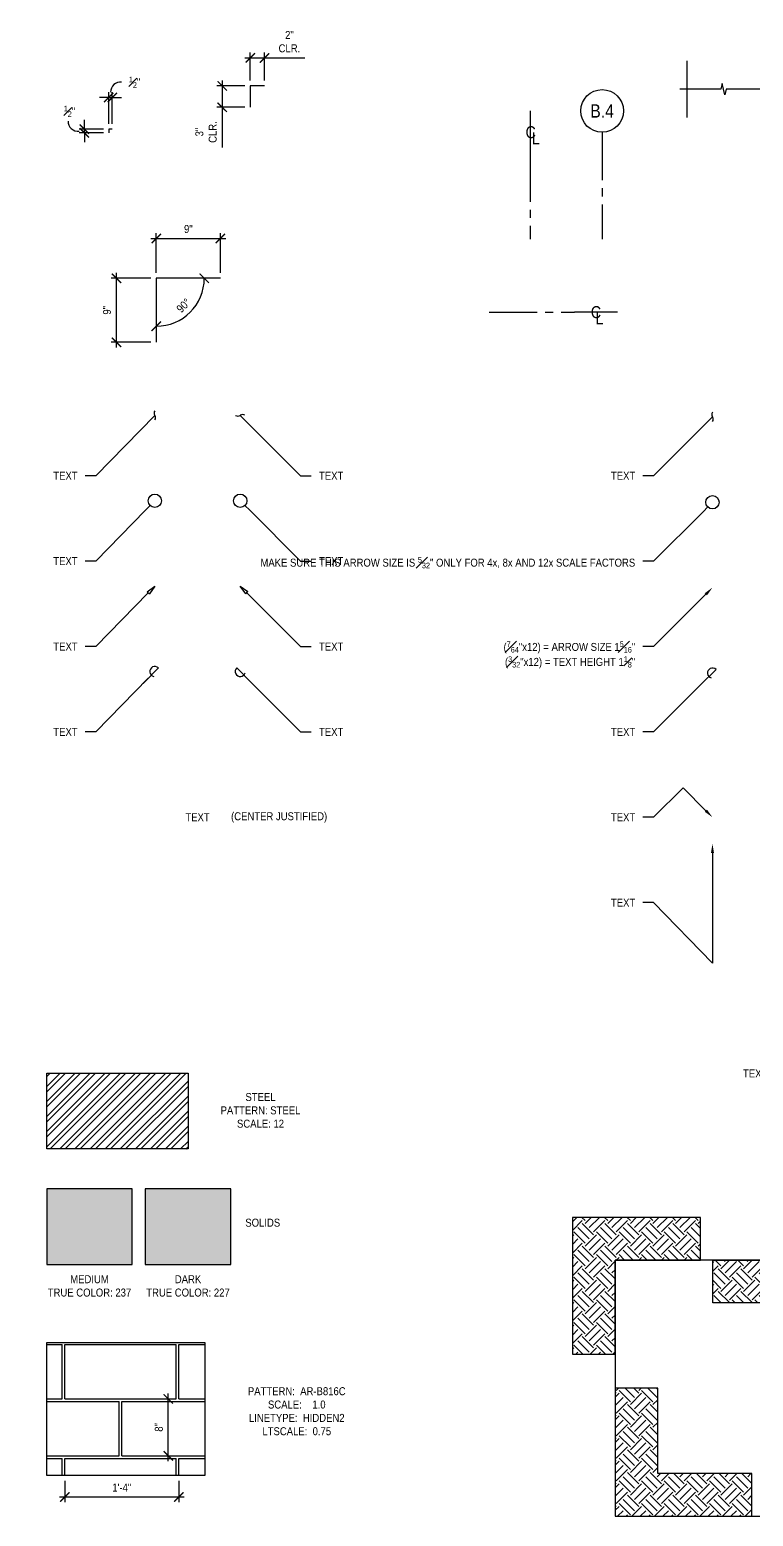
# Model space of a CAD drawing. Header units: inches. Extents: x -2661 to 42767, y -1222 to 9099.
# Drawn here: x 27567.7 to 27669.4, y 1471.1 to 1680.1 of the extents above; entities that cross this region are included whole.
import ezdxf
from ezdxf import colors
from ezdxf.entities.mleader import LeaderData, LeaderLine
from ezdxf.enums import TextEntityAlignment as Align
from ezdxf.math import Vec2, Vec3

# ---------------------------------------------------------------- set-up
doc = ezdxf.new("R2010")
doc.units = ezdxf.units.IN
doc.header["$LTSCALE"] = 12
doc.header["$MEASUREMENT"] = 0
doc.header["$PDMODE"] = 3
doc.linetypes.add('CENTER2', pattern=[1.125, 0.75, -0.125, 0.125, -0.125])
doc.linetypes.add('HIDDEN2', pattern=[0.1875, 0.125, -0.0625])
doc.layers.get('0').update_dxf_attribs({"linetype": 'CONTINUOUS'})
doc.layers.get('DefPoints').update_dxf_attribs({"color": 251, "linetype": 'CONTINUOUS'})
for name, color, linetype in [('S-ANNO-DIMS', 2, 'CONTINUOUS'), ('S-ANNO-NOTE', 4, 'CONTINUOUS'), ('S-ANNO-NOTE-EXIST', 251, 'CONTINUOUS'), ('S-BREAK', 2, 'CONTINUOUS'), ('S-FNDN-WALL', 4, 'CONTINUOUS'), ('S-GRID', 1, 'CENTER2')]:
    doc.layers.add(name, color=color, linetype=linetype)
doc.layers.add('S-ANNO-NONPLOT', color=253, linetype='CONTINUOUS', plot=False, transparency=0.5)
for name, color, linetype, true_color, transparency in [('S-HATCH-SOIL', 7, 'CONTINUOUS', 0x8f8f8f, 0.8), ('S-POCHE-227', 7, 'CONTINUOUS', 0xe3e3e3, 0.8), ('S-POCHE-237', 7, 'CONTINUOUS', 0xededed, 0.8)]:
    doc.layers.add(name, color=color, linetype=linetype, true_color=true_color, transparency=transparency)
doc.layers.add('S-HATCH1', color=1, linetype='CONTINUOUS', transparency=0.5)
doc.styles.add('Arial', font='arial.ttf', dxfattribs={"width": 0.85})
doc.dimstyles.new('DIM-12_Se', dxfattribs={"dimscale": 12, "dimtxt": 0.09375, "dimasz": 0.109375, "dimexe": 0.0625, "dimexo": 0.0625, "dimgap": 0.0625, "dimtad": 1, "dimdec": 4, "dimzin": 11, "dimdsep": 46, "dimlunit": 4, "dimtxsty": 'Arial', "dimblk": 'ARCHTICK', "dimcen": 0.125, "dimdle": 0.0625, "dimclrd": 256, "dimclre": 256, "dimclrt": 4, "dimadec": 0, "dimazin": 0, "dimtfac": 0.75, "dimtdec": 4, "dimtmove": 0, "dimatfit": 3, "dimfxl": 1, "dimfrac": 1, "dimtolj": 1, "dimtzin": 0, "dimarcsym": 0})
pattern_1 = [(45, (23803.0872, -22.6137), (2e-16, 3.1819805), [2.25, -2.25]), (45, (23802.4906, -22.017), (2e-16, 3.1819805), [2.25, -2.25]), (45, (23801.894, -21.4204), (2e-16, 3.1819805), [2.25, -2.25]), (135, (23801.894, -21.0227), (-3.1819805, 7e-16), [2.25, -2.25]), (135, (23802.4906, -20.426), (-3.1819805, 7e-16), [2.25, -2.25]), (135, (23803.0872, -19.8294), (-3.1819805, 7e-16), [2.25, -2.25])]

# ---------------------------------------------------------------- blocks, each defined once
blk = doc.blocks.new('_ARCHTICK')
at = {"color": 0, "linetype": 'ByBlock', "const_width": 0.15}
blk.add_lwpolyline([(-0.5, -0.5), (0.5, 0.5)], dxfattribs=at)
blk = doc.blocks.new('*D1625')
at = {"layer": 'DefPoints', "color": 0, "transparency": 16777216}
for p in [(27575.4, 1666.08), (27578.82, 1666.08), (27578.82, 1665.58)]:
    blk.add_point(p, dxfattribs=at)
at = {"layer": 'S-ANNO-DIMS', "lineweight": -2, "transparency": 16777216}
for p, q in [((27575.4, 1666.08), (27575.4, 1667.39)), ((27578.07, 1666.08), (27574.65, 1666.08)), ((27578.07, 1665.58), (27574.65, 1665.58)), ((27575.4, 1665.58), (27575.4, 1666.08)), ((27575.4, 1665.58), (27575.4, 1664.27))]:
    blk.add_line(p, q, dxfattribs=at)
at = {"layer": 'S-ANNO-DIMS', "lineweight": -2, "transparency": 16777216, "xscale": 1.3125, "yscale": 1.3125, "zscale": 1.3125}
for p, rotation in [((27575.4, 1666.08), 270), ((27575.4, 1665.58), 90)]:
    blk.add_blockref('_ARCHTICK', p, dxfattribs=dict(at, rotation=rotation))
blk = doc.blocks.new('*D1626')
at = {"layer": 'DefPoints', "color": 0, "transparency": 16777216}
for p in [(27579.32, 1670.54), (27578.82, 1666.08), (27579.32, 1666.08)]:
    blk.add_point(p, dxfattribs=at)
at = {"layer": 'S-ANNO-DIMS', "lineweight": -2, "transparency": 16777216}
for p, q in [((27578.82, 1670.54), (27577.51, 1670.54)), ((27578.82, 1666.83), (27578.82, 1671.29)), ((27578.82, 1670.54), (27579.32, 1670.54)), ((27579.32, 1666.83), (27579.32, 1671.29)), ((27579.32, 1670.54), (27580.63, 1670.54))]:
    blk.add_line(p, q, dxfattribs=at)
at = {"layer": 'S-ANNO-DIMS', "lineweight": -2, "transparency": 16777216, "xscale": 1.3125, "yscale": 1.3125, "zscale": 1.3125}
blk.add_blockref('_ARCHTICK', (27578.82, 1670.54), dxfattribs=at)
at = {"layer": 'S-ANNO-DIMS', "lineweight": -2, "transparency": 16777216, "xscale": 1.3125, "yscale": 1.3125, "zscale": 1.3125, "rotation": 180}
blk.add_blockref('_ARCHTICK', (27579.32, 1670.54), dxfattribs=at)
blk = doc.blocks.new('_Integral')
at = {"color": 0, "linetype": 'ByBlock', "lineweight": -2}
for centre, start, end in [((0.44, -0.09), 102, 168), ((-0.44, 0.09), 282, 348)]:
    blk.add_arc(centre, 0.454, start, end, dxfattribs=at)
blk = doc.blocks.new('_DotBlank')
at = {"color": 0, "lineweight": -2}
blk.add_line((-0.5, 0), (-1, 0), dxfattribs=at)
blk.add_circle((0, 0), 0.5, dxfattribs=at)
blk = doc.blocks.new('_ClosedBlank')
at = {"color": 0, "linetype": 'ByBlock', "lineweight": -2}
for p, q in [((-1, 0.17), (0, 0)), ((-1, 0.17), (-1, -0.17)), ((0, 0), (-1, -0.17))]:
    blk.add_line(p, q, dxfattribs=at)
blk = doc.blocks.new('ARROW-LOOP')
at = {"color": 0}
blk.add_lwpolyline([(-1.81, 0), (0.54, 0, 1.317177), (-0.46, -0.28)], format="xyb", dxfattribs=at)
blk = doc.blocks.new('REF GRID')
blk.add_circle((0, 0.25), 0.25)
at = {"style": 'Arial', "width": 0.85}
blk.add_attdef('#', text='', height=0.156, dxfattribs=at).set_placement((0, 0.25), align=Align.MIDDLE_CENTER)
blk = doc.blocks.new('*D1605')
at = {"layer": 'DefPoints', "color": 0, "transparency": 16777216}
for p in [(27572.65, 1476.85), (27588.65, 1476.85), (27588.65, 1473.85)]:
    blk.add_point(p, dxfattribs=at)
at = {"layer": 'S-ANNO-DIMS', "lineweight": -2, "transparency": 16777216}
for p, q in [((27572.65, 1476.1), (27572.65, 1473.1)), ((27588.65, 1476.1), (27588.65, 1473.1)), ((27571.9, 1473.85), (27589.4, 1473.85))]:
    blk.add_line(p, q, dxfattribs=at)
at = {"layer": 'S-ANNO-DIMS', "lineweight": -2, "transparency": 16777216, "xscale": 1.3125, "yscale": 1.3125, "zscale": 1.3125, "rotation": 180}
blk.add_blockref('_ARCHTICK', (27572.65, 1473.85), dxfattribs=at)
at = {"layer": 'S-ANNO-DIMS', "lineweight": -2, "transparency": 16777216, "xscale": 1.3125, "yscale": 1.3125, "zscale": 1.3125}
blk.add_blockref('_ARCHTICK', (27588.65, 1473.85), dxfattribs=at)
at = {"layer": 'S-ANNO-DIMS', "color": 4, "transparency": 16777216, "insert": (27580.65, 1475.17), "char_height": 1.125, "attachment_point": 5, "style": 'Arial'}
blk.add_mtext('\\A1;1\'-4"', dxfattribs=at)
blk = doc.blocks.new('*D1606')
at = {"layer": 'DefPoints', "color": 0, "transparency": 16777216}
for p in [(27587.18, 1487.63), (27587.18, 1487.63), (27587.18, 1479.63)]:
    blk.add_point(p, dxfattribs=at)
at = {"layer": 'S-ANNO-DIMS', "lineweight": -2, "transparency": 16777216}
blk.add_line((27587.18, 1478.88), (27587.18, 1488.38), dxfattribs=at)
at = {"layer": 'S-ANNO-DIMS', "lineweight": -2, "transparency": 16777216, "xscale": 1.3125, "yscale": 1.3125, "zscale": 1.3125}
for p, rotation in [((27587.18, 1487.63), 90), ((27587.18, 1479.63), 270)]:
    blk.add_blockref('_ARCHTICK', p, dxfattribs=dict(at, rotation=rotation))
at = {"layer": 'S-ANNO-DIMS', "color": 4, "transparency": 16777216, "insert": (27585.86, 1483.63), "char_height": 1.125, "attachment_point": 5, "rotation": 90, "style": 'Arial'}
blk.add_mtext('\\A1;8"', dxfattribs=at)
blk = doc.blocks.new('*D1607')
at = {"layer": 'DefPoints', "color": 0, "transparency": 16777216}
for p in [(27579.9, 1645.13), (27585.5, 1645.13), (27585.5, 1636.13)]:
    blk.add_point(p, dxfattribs=at)
at = {"layer": 'S-ANNO-DIMS', "lineweight": -2, "transparency": 16777216}
for p, q in [((27584.75, 1645.13), (27579.15, 1645.13)), ((27579.9, 1635.38), (27579.9, 1645.88)), ((27584.75, 1636.13), (27579.15, 1636.13))]:
    blk.add_line(p, q, dxfattribs=at)
at = {"layer": 'S-ANNO-DIMS', "lineweight": -2, "transparency": 16777216, "xscale": 1.3125, "yscale": 1.3125, "zscale": 1.3125}
for p, rotation in [((27579.9, 1645.13), 90), ((27579.9, 1636.13), 270)]:
    blk.add_blockref('_ARCHTICK', p, dxfattribs=dict(at, rotation=rotation))
at = {"layer": 'S-ANNO-DIMS', "color": 4, "transparency": 16777216, "insert": (27578.58, 1640.63), "char_height": 1.125, "attachment_point": 5, "rotation": 90, "style": 'Arial'}
blk.add_mtext('\\A1;9"', dxfattribs=at)
blk = doc.blocks.new('*D1608')
at = {"layer": 'DefPoints', "color": 0, "transparency": 16777216}
for p in [(27594.5, 1650.73), (27585.5, 1645.13), (27594.5, 1645.13)]:
    blk.add_point(p, dxfattribs=at)
at = {"layer": 'S-ANNO-DIMS', "lineweight": -2, "transparency": 16777216}
for p, q in [((27584.75, 1650.73), (27595.25, 1650.73)), ((27585.5, 1645.88), (27585.5, 1651.48)), ((27594.5, 1645.88), (27594.5, 1651.48))]:
    blk.add_line(p, q, dxfattribs=at)
at = {"layer": 'S-ANNO-DIMS', "lineweight": -2, "transparency": 16777216, "xscale": 1.3125, "yscale": 1.3125, "zscale": 1.3125, "rotation": 180}
blk.add_blockref('_ARCHTICK', (27585.5, 1650.73), dxfattribs=at)
at = {"layer": 'S-ANNO-DIMS', "lineweight": -2, "transparency": 16777216, "xscale": 1.3125, "yscale": 1.3125, "zscale": 1.3125}
blk.add_blockref('_ARCHTICK', (27594.5, 1650.73), dxfattribs=at)
at = {"layer": 'S-ANNO-DIMS', "color": 4, "transparency": 16777216, "insert": (27590, 1652.05), "char_height": 1.125, "attachment_point": 5, "style": 'Arial'}
blk.add_mtext('\\A1;9"', dxfattribs=at)
blk = doc.blocks.new('*D1642')
at = {"layer": 'DefPoints', "color": 0, "transparency": 16777216}
for p in [(27585.5, 1645.13), (27585.5, 1645.13), (27594.5, 1645.13), (27588.87, 1639.29), (27585.5, 1636.13)]:
    blk.add_point(p, dxfattribs=at)
at = {"layer": 'S-ANNO-DIMS', "lineweight": -2, "transparency": 16777216}
blk.add_arc((27585.5, 1645.13), 6.74, 270, 0, dxfattribs=at)
at = {"layer": 'S-ANNO-DIMS', "lineweight": -2, "transparency": 16777216, "xscale": 1.3125, "yscale": 1.3125, "zscale": 1.3125}
for p, rotation in [((27592.24, 1645.13), 90), ((27585.5, 1638.38), 180)]:
    blk.add_blockref('_ARCHTICK', p, dxfattribs=dict(at, rotation=rotation))
at = {"layer": 'S-ANNO-DIMS', "color": 4, "transparency": 16777216, "insert": (27589.33, 1641.3), "char_height": 1.125, "attachment_point": 5, "rotation": 45, "style": 'Arial'}
blk.add_mtext('\\A1;90°', dxfattribs=at)
blk = doc.blocks.new('*D1609')
at = {"layer": 'DefPoints', "color": 0, "transparency": 16777216}
for p in [(27598.7, 1672.17), (27594.76, 1669.17), (27598.7, 1669.17)]:
    blk.add_point(p, dxfattribs=at)
at = {"layer": 'S-ANNO-DIMS', "lineweight": -2, "transparency": 16777216}
for p, q in [((27597.95, 1672.17), (27594.01, 1672.17)), ((27594.76, 1672.92), (27594.76, 1669.17)), ((27597.95, 1669.17), (27594.01, 1669.17)), ((27594.76, 1669.17), (27594.76, 1663.5))]:
    blk.add_line(p, q, dxfattribs=at)
at = {"layer": 'S-ANNO-DIMS', "lineweight": -2, "transparency": 16777216, "xscale": 1.3125, "yscale": 1.3125, "zscale": 1.3125}
for p, rotation in [((27594.76, 1672.17), 90), ((27594.76, 1669.17), 270)]:
    blk.add_blockref('_ARCHTICK', p, dxfattribs=dict(at, rotation=rotation))
at = {"layer": 'S-ANNO-DIMS', "color": 4, "transparency": 16777216, "insert": (27592.49, 1665.68), "char_height": 1.125, "attachment_point": 5, "rotation": 90, "style": 'Arial'}
blk.add_mtext('\\A1;3"\\PCLR.', dxfattribs=at)
blk = doc.blocks.new('*D1610')
at = {"layer": 'DefPoints', "color": 0, "transparency": 16777216}
for p in [(27600.7, 1676.11), (27598.7, 1672.17), (27600.7, 1672.17)]:
    blk.add_point(p, dxfattribs=at)
at = {"layer": 'S-ANNO-DIMS', "lineweight": -2, "transparency": 16777216}
for p, q in [((27597.95, 1676.11), (27600.7, 1676.11)), ((27598.7, 1672.92), (27598.7, 1676.86)), ((27600.7, 1672.92), (27600.7, 1676.86)), ((27600.7, 1676.11), (27606.38, 1676.11))]:
    blk.add_line(p, q, dxfattribs=at)
at = {"layer": 'S-ANNO-DIMS', "lineweight": -2, "transparency": 16777216, "xscale": 1.3125, "yscale": 1.3125, "zscale": 1.3125, "rotation": 180}
blk.add_blockref('_ARCHTICK', (27598.7, 1676.11), dxfattribs=at)
at = {"layer": 'S-ANNO-DIMS', "lineweight": -2, "transparency": 16777216, "xscale": 1.3125, "yscale": 1.3125, "zscale": 1.3125}
blk.add_blockref('_ARCHTICK', (27600.7, 1676.11), dxfattribs=at)
at = {"layer": 'S-ANNO-DIMS', "color": 4, "transparency": 16777216, "insert": (27604.2, 1678.38), "char_height": 1.125, "attachment_point": 5, "style": 'Arial'}
blk.add_mtext('\\A1;2"\\PCLR.', dxfattribs=at)
blk = doc.blocks.new('CL-V12')
at = {"layer": 'DefPoints'}
blk.add_line((0, 3), (0, -3), dxfattribs=at)
at = {"layer": 'S-ANNO-NOTE', "color": 4, "char_height": 1.69, "attachment_point": 5, "style": 'Arial'}
for s, insert, width in [('C', (0.09, 0), 1.3847), ('L', (0.79, -0.84), 1.0599)]:
    blk.add_mtext(s, dxfattribs=dict(at, insert=insert, width=width))
blk = doc.blocks.new('CL-H12')
at = {"layer": 'DefPoints'}
blk.add_line((3, 0), (-3, 0), dxfattribs=at)
at = {"layer": 'S-ANNO-NOTE', "color": 4, "char_height": 1.69, "attachment_point": 5, "style": 'Arial'}
for s, insert, width in [('C', (0, 0), 1.2463), ('L', (0.48, -0.84), 1.1097)]:
    blk.add_mtext(s, dxfattribs=dict(at, insert=insert, width=width))

msp = doc.modelspace()

# ---------------------------------------------------------------- hatches: boundary and pattern name
at = {"layer": 'S-HATCH-SOIL'}
h = msp.add_hatch(dxfattribs=at)
h.set_pattern_fill('EARTH', color=256, scale=9, angle=45, style=0)
h.set_pattern_definition(pattern_1)
h.paths.add_polyline_path([(27649.95341, 1507.13807), (27661.95341, 1507.13807), (27661.95341, 1513.13807), (27643.95341, 1513.13807), (27643.95341, 1493.92274), (27649.95341, 1493.92274)])
h = msp.add_hatch(dxfattribs=at)
h.set_pattern_fill('EARTH', color=256, scale=9, angle=45, style=0)
h.set_pattern_definition(pattern_1)
edge = h.paths.add_edge_path()
edge.add_line((27685.95341, 1484.67275), (27679.95341, 1484.67275))
edge.add_line((27679.95341, 1484.67275), (27679.95341, 1492.13807))
edge.add_arc((27670.95341, 1492.13807), 9, 360, 450)
edge.add_line((27670.95341, 1501.13807), (27663.67017, 1501.13807))
edge.add_line((27663.67017, 1501.13807), (27663.67017, 1507.13807))
edge.add_line((27663.67017, 1507.13807), (27685.95341, 1507.13807))
edge.add_line((27685.95341, 1507.13807), (27685.95341, 1484.67275))
h = msp.add_hatch(dxfattribs=at)
h.set_pattern_fill('EARTH', color=256, scale=9, angle=45, style=0)
h.set_pattern_definition(pattern_1)
h.paths.add_polyline_path([(27655.95341, 1477.13807), (27655.95341, 1489.13807), (27649.95341, 1489.13807), (27649.95341, 1471.13807), (27669.16874, 1471.13807), (27669.16874, 1477.13807)])
at = {"layer": 'S-HATCH1'}
h = msp.add_hatch(dxfattribs=at)
h.set_pattern_fill('STEEL', color=256, scale=12, style=0)
h.set_pattern_definition([(45, (23999.6173, -15.9461), (-1.0606602, 1.0606602), []), (45, (23999.6173, -15.1961), (-1.0606602, 1.0606602), [])])
h.paths.add_polyline_path([(27570.1145, 1533.42175), (27589.95341, 1533.42175), (27589.95341, 1522.79012), (27570.1145, 1522.79012)])
at = {"layer": 'S-HATCH1', "linetype": 'HIDDEN2', "ltscale": 0.75}
h = msp.add_hatch(dxfattribs=at)
h.set_pattern_fill('AR-B816C', color=256, style=0)
h.set_pattern_definition([(0, (27572.655, 1479.2545), (8, 8), [15.625, -0.375]), (0, (27564.655, 1479.6295), (8, 8), [15.625, -0.375]), (90, (27572.655, 1479.2545), (-8, 8), [-8.375, 7.625]), (90, (27572.28, 1479.2545), (-8, 8), [-8.375, 7.625])])
h.paths.add_polyline_path([(27570.1145, 1495.57174), (27592.30753, 1495.57174), (27592.30753, 1476.85188), (27570.1145, 1476.85188)])
at = {"layer": 'S-POCHE-227'}
h = msp.add_hatch(color=256, dxfattribs=at)
h.dxf.hatch_style = 1
h.paths.add_polyline_path([(27583.95341, 1506.51113), (27595.95341, 1506.51113), (27595.95341, 1517.14277), (27583.95341, 1517.14277)])
at = {"layer": 'S-POCHE-237'}
h = msp.add_hatch(color=256, dxfattribs=at)
h.dxf.hatch_style = 1
h.paths.add_polyline_path([(27570.1145, 1517.14277), (27570.1145, 1506.51113), (27582.1145, 1506.51113), (27582.1145, 1517.14277)])

# ---------------------------------------------------------------- linework, layer by layer
at = {"layer": 'S-ANNO-DIMS'}
for centre, start, end in [((27580.4764, 1671.29817), 83.5851216, 180.5344352), ((27574.50372, 1667.20888), 179.4655648, 276.4148784)]:
    msp.add_arc(centre, 1.40586, start, end, dxfattribs=at)
at = {"layer": 'S-ANNO-NONPLOT'}
msp.add_line((27660.04843, 1675.70574), (27660.04843, 1667.70574), dxfattribs=at)
at = {"layer": 'S-ANNO-NONPLOT', "linetype": 'ByBlock'}
msp.add_line((27663.67017, 1507.13807), (27685.95341, 1507.13807), dxfattribs=at)
at = {"layer": 'S-ANNO-NONPLOT'}
for points in [[(27600.70294, 1672.16923), (27598.70294, 1672.16923), (27598.70294, 1669.16923)], [(27579.32133, 1666.08019), (27578.82133, 1666.08019), (27578.82133, 1665.58019)], [(27594.49843, 1645.12794), (27585.49843, 1645.12794), (27585.49843, 1636.12794)]]:
    msp.add_lwpolyline(points, dxfattribs=at)
at = {"layer": 'S-ANNO-NONPLOT', "linetype": 'ByBlock'}
for points in [[(27570.1145, 1533.42175), (27589.95341, 1533.42175), (27589.95341, 1522.79012), (27570.1145, 1522.79012)], [(27570.1145, 1517.14277), (27570.1145, 1506.51113), (27582.1145, 1506.51113), (27582.1145, 1517.14277), (27570.1145, 1517.14277)], [(27583.95341, 1506.51113), (27595.95341, 1506.51113), (27595.95341, 1517.14277), (27583.95341, 1517.14277), (27583.95341, 1506.51113)], [(27570.1145, 1495.57174), (27592.30753, 1495.57174), (27592.30753, 1476.85188), (27570.1145, 1476.85188)]]:
    msp.add_lwpolyline(points, close=True, dxfattribs=at)
for points in [[(27649.95341, 1507.13807), (27661.95341, 1507.13807), (27661.95341, 1513.13807), (27643.95341, 1513.13807), (27643.95341, 1493.92274), (27649.95341, 1493.92274), (27649.95341, 1507.13807)], [(27655.95341, 1477.13807), (27655.95341, 1489.13807), (27649.95341, 1489.13807), (27649.95341, 1471.13807), (27669.16874, 1471.13807), (27669.16874, 1477.13807), (27655.95341, 1477.13807)]]:
    msp.add_lwpolyline(points, dxfattribs=at)
msp.add_lwpolyline([(27685.95341, 1484.67275), (27679.95341, 1484.67275), (27679.95341, 1492.13807, 0.414213562), (27670.95341, 1501.13807), (27663.67017, 1501.13807), (27663.67017, 1507.13807), (27685.95341, 1507.13807), (27685.95341, 1484.67275)], format="xyb", dxfattribs=at)
at = {"layer": 'S-BREAK'}
msp.add_lwpolyline([(27683.14358, 1671.70574), (27677.31074, 1671.70574), (27677.12146, 1670.92739), (27676.74288, 1672.48409), (27676.5536, 1671.70574), (27665.55491, 1671.70574), (27665.36563, 1670.92739), (27664.98705, 1672.48409), (27664.79777, 1671.70574), (27659.04843, 1671.70574)], dxfattribs=at)
at = {"layer": 'S-FNDN-WALL', "linetype": 'Continuous'}
msp.add_lwpolyline([(27649.95341, 1507.13807), (27649.95341, 1471.13807), (27685.95341, 1471.13807), (27685.95341, 1507.13807)], close=True, dxfattribs=at)
at = {"layer": 'S-GRID', "color": 1, "linetype": 'CENTER2', "ltscale": 0.75}
for p, q in [((27648.12352, 1665.64707), (27648.12352, 1650.64707)), ((27638.00493, 1662.64707), (27638.00493, 1650.64707)), ((27632.26672, 1640.35965), (27644.26672, 1640.35965))]:
    msp.add_line(p, q, dxfattribs=at)

# ---------------------------------------------------------------- block references
at = {"layer": 'S-ANNO-NOTE', "xscale": 12, "yscale": 12, "zscale": 12}
msp.add_blockref('REF GRID', (27648.12352, 1665.64707), dxfattribs=at).add_auto_attribs({'#': 'B.4'})
at = {"layer": 'S-ANNO-NOTE'}
for name, p in [('CL-V12', (27638.00493, 1665.64767)), ('CL-H12', (27647.26672, 1640.35965))]:
    msp.add_blockref(name, p, dxfattribs=at)

# ---------------------------------------------------------------- texts
at = {"layer": 'S-ANNO-DIMS', "color": 4, "char_height": 1.125, "style": 'Arial'}
for insert, width, attachment_point in [((27581.63968, 1673.45888), 22.5039397, 1), ((27574.10377, 1669.37154), 22.5302798, 3)]:
    msp.add_mtext('\\A1;{\\H0.7x;\\S1#2;}"', dxfattribs=dict(at, insert=insert, width=width, attachment_point=attachment_point))
at = {"layer": 'S-ANNO-NOTE', "color": 191, "insert": (27596.00083, 1569.35083), "char_height": 1.125, "width": 15.7211457, "attachment_point": 4, "style": 'Arial'}
msp.add_mtext('(CENTER JUSTIFIED)', dxfattribs=at)
at = {"layer": 'S-ANNO-NOTE', "char_height": 1.125, "attachment_point": 5, "style": 'Arial'}
for s, insert, width in [('TEXT', (27669.62885, 1533.37763), 8.9172865), ('STEEL\\PPATTERN:^ISTEEL \\PSCALE:^I12', (27600.13758, 1528.18353), 29.4226747), ('SOLIDS', (27600.45341, 1512.39386), 29.4226747), ('MEDIUM \\PTRUE COLOR: 237', (27576.1145, 1503.51113), 29.4226747), ('DARK\\PTRUE COLOR: 227', (27589.95341, 1503.51113), 29.4226747), ('PATTERN:  AR-B816C\\PSCALE:    1.0\\PLINETYPE:  HIDDEN2\\PLTSCALE:  0.75', (27605.23291, 1485.89557), 29.4226747)]:
    msp.add_mtext(s, dxfattribs=dict(at, insert=insert, width=width))
at = {"layer": 'S-ANNO-NOTE-EXIST', "insert": (27591.29311, 1569.37763), "char_height": 1.125, "width": 8.9172865, "attachment_point": 5, "style": 'Arial'}
msp.add_mtext('TEXT', dxfattribs=at)

# ---------------------------------------------------------------- dimensions: what is measured, and where the dimension line sits
at = {"layer": 'S-ANNO-DIMS'}
for base, p2, angle, picture, middle in [((27600.70294, 1676.113), (27600.70294, 1672.16923), 180, '*D1610', (27604.1959, 1678.38449)), ((27594.75917, 1669.16923), (27598.70294, 1669.16923), 90, '*D1609', (27592.48768, 1665.67627))]:
    dim = msp.add_linear_dim(base=base, p1=(27598.70294, 1672.16923), p2=p2, angle=angle, text='<>\\PCLR.', dimstyle='DIM-12_Se', dxfattribs=at)
    dim.commit()
    dim.dimension.update_dxf_attribs({"geometry": picture, "text_midpoint": middle})
dim = msp.add_linear_dim(base=(27579.32133, 1670.53674), p1=(27578.82133, 1666.08019), p2=(27579.32133, 1666.08019), text=' ', dimstyle='DIM-12_Se', dxfattribs=at)
dim.commit()
dim.dimension.update_dxf_attribs({"geometry": '*D1626', "text_midpoint": (27579.07133, 1670.53674), "dimtype": 160})
dim = msp.add_linear_dim(base=(27575.40449, 1666.08019), p1=(27578.82133, 1665.58019), p2=(27578.82133, 1666.08019), angle=90, text=' ', dimstyle='DIM-12_Se', dxfattribs=at)
dim.commit()
dim.dimension.update_dxf_attribs({"geometry": '*D1625', "text_midpoint": (27575.40449, 1665.83019), "dimtype": 160})
for base, p1, p2, angle, picture, middle in [((27594.49843, 1650.72657), (27585.49843, 1645.12794), (27594.49843, 1645.12794), 180, '*D1608', (27589.99843, 1652.05097)), ((27579.8998, 1645.12794), (27585.49843, 1636.12794), (27585.49843, 1645.12794), 270, '*D1607', (27578.57541, 1640.62794)), ((27587.18378, 1487.62952), (27587.18378, 1479.62952), (27587.18378, 1487.62952), 270, '*D1606', (27585.85938, 1483.62952)), ((27588.65489, 1473.85188), (27572.65489, 1476.85188), (27588.65489, 1476.85188), 180, '*D1605', (27580.65489, 1475.16668))]:
    dim = msp.add_linear_dim(base=base, p1=p1, p2=p2, angle=angle, dimstyle='DIM-12_Se', dxfattribs=at)
    dim.commit()
    dim.dimension.update_dxf_attribs({"geometry": picture, "text_midpoint": middle})
dim = msp.add_angular_dim_2l(base=(27588.87012, 1639.28801), line1=((27594.49843, 1645.12794), (27585.49843, 1645.12794)), line2=((27585.49843, 1645.12794), (27585.49843, 1636.12794)), dimstyle='DIM-12_Se', dxfattribs=at)
dim.commit()
dim.dimension.update_dxf_attribs({"geometry": '*D1642', "text_midpoint": (27589.33023, 1641.29614)})

# ---------------------------------------------------------------- leaders
at = {"layer": 'S-ANNO-NOTE'}
ml = msp.add_multileader_mtext('Standard', dxfattribs=at)
ml.set_content('TEXT', color=4, style='Arial')
ml.set_leader_properties(color=2)
ml.set_arrow_properties(name='INTEGRAL')
ml.build(insert=Vec2(0, 0))
ml.multileader.update_dxf_attribs({"dogleg_length": 0.36, "arrow_head_size": 1.3125, "scale": 12})
ctx = ml.context
ctx.base_point, ctx.scale, ctx.char_height, ctx.arrow_head_size, ctx.landing_gap_size, ctx.plane_origin = Vec3(27648.34161, 1617.37763), 12, 1.125, 1.3125, 1.08, Vec3(27700.22595, 1915.71245)
ctx.text_align_type = 2
notes = []
notes.append((ctx, [(0, (1, 1, 0), (27655.35761, 1617.37763), (-1, 0), 1.5, [(0, [(27663.62885, 1625.64887)], 0, [])])]))
ctx.mtext.insert, ctx.mtext.width, ctx.mtext.alignment, ctx.mtext.flow_direction = Vec3(27652.77761, 1617.94013), 20, 3, 5
ml = msp.add_multileader_mtext('Standard', dxfattribs=at)
ml.set_content('\\A1;{\\C4;MAKE SURE THIS ARROW SIZE IS \\H0.7x;\\S5#32;\\H1.4286x;" ONLY FOR 4x, 8x AND 12x SCALE FACTORS}', color=4, style='Arial')
ml.set_leader_properties(color=2)
ml.set_arrow_properties(name='DOTBLANK')
ml.build(insert=Vec2(0, 0))
ml.multileader.update_dxf_attribs({"dogleg_length": 0.36, "arrow_head_size": 1.875, "scale": 12})
ctx = ml.context
ctx.base_point, ctx.scale, ctx.char_height, ctx.arrow_head_size, ctx.landing_gap_size, ctx.plane_origin = Vec3(27631.754, 1605.37763), 12, 1.125, 1.875, 1.08, Vec3(27698.92821, 1903.71245)
ctx.text_align_type = 2
notes.append((ctx, [(0, (1, 1, 0), (27655.35761, 1605.37763), (-1, 0), 1.5, [(0, [(27663.62885, 1613.64887)], 0, [])])]))
ctx.mtext.insert, ctx.mtext.width, ctx.mtext.defined_height, ctx.mtext.alignment, ctx.mtext.flow_direction = Vec3(27652.77761, 1605.94972), 20, 3.77427, 3, 5
ml = msp.add_multileader_mtext('Standard', dxfattribs=at)
ml.set_content('\\A1;{\\C4;(\\H0.7x;\\S7#64;\\H1.4286x;"x12) = ARROW SIZE 1\\H0.7x;\\S5#16;\\H1.4286x;"\\P(\\H0.7x;\\S3#32;\\H1.4286x;"x12) = TEXT HEIGHT 1\\H0.7x;\\S1#8;\\H1.4286x;"}', color=4, style='Arial')
ml.set_leader_properties(color=2)
ml.build(insert=Vec2(0, 0))
ml.multileader.update_dxf_attribs({"dogleg_length": 0.36, "arrow_head_size": 1.3125, "scale": 12})
ctx = ml.context
ctx.base_point, ctx.scale, ctx.char_height, ctx.arrow_head_size, ctx.landing_gap_size, ctx.plane_origin = Vec3(27633.40469, 1593.37763), 12, 1.125, 1.3125, 1.08, Vec3(27700.22595, 1891.71245)
ctx.text_align_type = 2
notes.append((ctx, [(0, (1, 1, 0), (27655.35761, 1593.37763), (-1, 0), 1.5, [(0, [(27663.62885, 1601.64887)], 0, [])])]))
ctx.mtext.insert, ctx.mtext.width, ctx.mtext.alignment, ctx.mtext.flow_direction = Vec3(27652.77761, 1594.10551), 20, 3, 5
ml = msp.add_multileader_mtext('Standard', dxfattribs=at)
ml.set_content('TEXT', color=4, style='Arial')
ml.set_leader_properties(color=2)
ml.set_arrow_properties(name='ARROW-LOOP')
ml.build(insert=Vec2(0, 0))
ml.multileader.update_dxf_attribs({"dogleg_length": 0.36, "arrow_head_size": 1.3125, "scale": 12})
ctx = ml.context
ctx.base_point, ctx.scale, ctx.char_height, ctx.arrow_head_size, ctx.landing_gap_size, ctx.plane_origin = Vec3(27648.34161, 1581.37763), 12, 1.125, 1.3125, 1.08, Vec3(27700.22595, 1879.71245)
ctx.text_align_type = 2
notes.append((ctx, [(0, (1, 1, 0), (27655.35761, 1581.37763), (-1, 0), 1.5, [(0, [(27663.62885, 1589.64887)], 0, [])])]))
ctx.mtext.insert, ctx.mtext.width, ctx.mtext.alignment, ctx.mtext.flow_direction = Vec3(27652.77761, 1581.94013), 20, 3, 5
ml = msp.add_multileader_mtext('Standard', dxfattribs=at)
ml.set_content('TEXT', color=4, style='Arial')
ml.set_leader_properties(color=2)
ml.build(insert=Vec2(0, 0))
ml.multileader.update_dxf_attribs({"dogleg_length": 21.88349, "arrow_head_size": 1.3125, "scale": 12})
ctx = ml.context
ctx.base_point, ctx.scale, ctx.char_height, ctx.arrow_head_size, ctx.landing_gap_size, ctx.plane_origin = Vec3(27648.34161, 1569.37763), 12, 1.125, 1.3125, 1.08, Vec3(27711.03457, 2009.43868)
ctx.text_align_type = 2
notes.append((ctx, [(0, (1, 1, 0), (27655.35761, 1569.37763), (-1, 0), 1.5, [(0, [(27663.62885, 1569.37763), (27659.49323, 1573.51325)], 0, [])])]))
ctx.mtext.insert, ctx.mtext.width, ctx.mtext.alignment, ctx.mtext.flow_direction = Vec3(27652.77761, 1569.94013), 20, 3, 5
ml = msp.add_multileader_mtext('Standard', dxfattribs=at)
ml.set_content('TEXT', color=4, style='Arial')
ml.set_leader_properties(color=2)
ml.build(insert=Vec2(0, 0))
ml.multileader.update_dxf_attribs({"dogleg_length": 0.36, "arrow_head_size": 1.3125, "scale": 12})
ctx = ml.context
ctx.base_point, ctx.scale, ctx.char_height, ctx.arrow_head_size, ctx.landing_gap_size, ctx.plane_origin = Vec3(27648.34161, 1557.37763), 12, 1.125, 1.3125, 1.08, Vec3(27700.22595, 1855.71245)
ctx.text_align_type = 2
notes.append((ctx, [(0, (1, 1, 0), (27655.35761, 1557.37763), (-1, 0), 1.5, [(1, [(27663.62885, 1565.64887), (27663.62885, 1548.89235)], 0, [])])]))
ctx.mtext.insert, ctx.mtext.width, ctx.mtext.alignment, ctx.mtext.flow_direction = Vec3(27652.77761, 1557.94013), 20, 3, 5
ml = msp.add_multileader_mtext('Standard', dxfattribs=at)
ml.set_content('\\A1;{\\C256;TEXT IS BOTTOM LEFT JUSTIFIED TO KEEP CONSISTENT GAP BETWEEN DETAIL TITLE & NOTES}', color=4, style='Arial')
ml.set_leader_properties(color=2)
ml.build(insert=Vec2(0, 0))
ml.multileader.update_dxf_attribs({"dogleg_length": 0.125, "arrow_head_size": 1.75, "scale": 16})
ctx = ml.context
ctx.base_point, ctx.scale, ctx.char_height, ctx.arrow_head_size, ctx.landing_gap_size, ctx.plane_origin = Vec3(28035.24126, 1562.99721), 16, 1.5, 1.75, 1.44, Vec3(28117.54847, 1928.17611)
ctx.text_align_type = 2
notes.append((ctx, [(0, (1, 1, 0), (28069.17752, 1562.99721), (-1, 0), 2, [(0, [(28076.00805, 1556.71683)], 0, [])])]))
ctx.mtext.insert, ctx.mtext.width, ctx.mtext.defined_height, ctx.mtext.alignment, ctx.mtext.flow_direction = Vec3(28065.73752, 1563.76461), 29.1182231, 11.26293, 3, 5
at = {"layer": 'S-ANNO-NOTE-EXIST'}
ml = msp.add_multileader_mtext('Standard', dxfattribs=at)
ml.set_content('{\\C256;TEXT}', color=4, style='Arial')
ml.set_leader_properties(color=256)
ml.set_arrow_properties(name='INTEGRAL')
ml.build(insert=Vec2(0, 0))
ml.multileader.update_dxf_attribs({"dogleg_length": 0.36, "arrow_head_size": 1.3125, "scale": 12})
ctx = ml.context
ctx.base_point, ctx.scale, ctx.char_height, ctx.arrow_head_size, ctx.landing_gap_size, ctx.plane_origin = Vec3(27570.00587, 1617.37763), 12, 1.125, 1.3125, 1.08, Vec3(27620.51462, 1915.71245)
ctx.text_align_type = 2
notes.append((ctx, [(0, (1, 1, 0), (27577.02187, 1617.37763), (-1, 0), 1.5, [(0, [(27585.29311, 1625.86291)], 0, [])])]))
ctx.mtext.insert, ctx.mtext.width, ctx.mtext.alignment, ctx.mtext.flow_direction = Vec3(27574.44187, 1617.94013), 24, 3, 5
ml = msp.add_multileader_mtext('Standard', dxfattribs=at)
ml.set_content('{\\C256;TEXT}', color=4, style='Arial')
ml.set_leader_properties(color=256)
ml.set_arrow_properties(name='INTEGRAL')
ml.build(insert=Vec2(0, 0))
ml.multileader.update_dxf_attribs({"dogleg_length": 0.36, "arrow_head_size": 1.3125, "scale": 12})
ctx = ml.context
ctx.base_point, ctx.scale, ctx.char_height, ctx.arrow_head_size, ctx.landing_gap_size, ctx.plane_origin = Vec3(27607.27839, 1617.37763), 12, 1.125, 1.3125, 1.08, Vec3(27560.69602, 1915.71245)
notes.append((ctx, [(0, (1, 1, 0), (27605.77839, 1617.37763), (1, 0), 1.5, [(0, [(27597.29311, 1625.86291)], 0, [])])]))
ctx.mtext.insert, ctx.mtext.width, ctx.mtext.flow_direction = Vec3(27608.35839, 1617.94013), 24, 5
ml = msp.add_multileader_mtext('Standard', dxfattribs=at)
ml.set_content('{\\C256;TEXT}', color=4, style='Arial')
ml.set_leader_properties(color=256)
ml.set_arrow_properties(name='DOTBLANK')
ml.build(insert=Vec2(0, 0))
ml.multileader.update_dxf_attribs({"dogleg_length": 0.36, "arrow_head_size": 1.875, "scale": 12})
ctx = ml.context
ctx.base_point, ctx.scale, ctx.char_height, ctx.arrow_head_size, ctx.landing_gap_size, ctx.plane_origin = Vec3(27570.00587, 1605.37763), 12, 1.125, 1.875, 1.08, Vec3(27620.51462, 1903.71245)
ctx.text_align_type = 2
notes.append((ctx, [(0, (1, 1, 0), (27577.02187, 1605.37763), (-1, 0), 1.5, [(0, [(27585.29311, 1613.86291)], 0, [])])]))
ctx.mtext.insert, ctx.mtext.width, ctx.mtext.alignment, ctx.mtext.flow_direction = Vec3(27574.44187, 1605.94013), 24, 3, 5
ml = msp.add_multileader_mtext('Standard', dxfattribs=at)
ml.set_content('{\\C256;TEXT}', color=4, style='Arial')
ml.set_leader_properties(color=256)
ml.set_arrow_properties(name='DOTBLANK')
ml.build(insert=Vec2(0, 0))
ml.multileader.update_dxf_attribs({"dogleg_length": 0.36, "arrow_head_size": 1.875, "scale": 12})
ctx = ml.context
ctx.base_point, ctx.scale, ctx.char_height, ctx.arrow_head_size, ctx.landing_gap_size, ctx.plane_origin = Vec3(27607.27839, 1605.37763), 12, 1.125, 1.875, 1.08, Vec3(27560.69602, 1903.71245)
notes.append((ctx, [(0, (1, 1, 0), (27605.77839, 1605.37763), (1, 0), 1.5, [(0, [(27597.29311, 1613.86291)], 0, [])])]))
ctx.mtext.insert, ctx.mtext.width, ctx.mtext.flow_direction = Vec3(27608.35839, 1605.94013), 24, 5
ml = msp.add_multileader_mtext('Standard', dxfattribs=at)
ml.set_content('{\\C256;TEXT}', color=4, style='Arial')
ml.set_leader_properties(color=256)
ml.set_arrow_properties(name='CLOSEDBLANK')
ml.build(insert=Vec2(0, 0))
ml.multileader.update_dxf_attribs({"dogleg_length": 0.36, "arrow_head_size": 1.3125, "scale": 12})
ctx = ml.context
ctx.base_point, ctx.scale, ctx.char_height, ctx.arrow_head_size, ctx.landing_gap_size, ctx.plane_origin = Vec3(27570.00587, 1593.37763), 12, 1.125, 1.3125, 1.08, Vec3(27620.51462, 1891.71245)
ctx.text_align_type = 2
notes.append((ctx, [(0, (1, 1, 0), (27577.02187, 1593.37763), (-1, 0), 1.5, [(0, [(27585.29311, 1601.86291)], 0, [])])]))
ctx.mtext.insert, ctx.mtext.width, ctx.mtext.alignment, ctx.mtext.flow_direction = Vec3(27574.44187, 1593.94013), 24, 3, 5
ml = msp.add_multileader_mtext('Standard', dxfattribs=at)
ml.set_content('{\\C256;TEXT}', color=4, style='Arial')
ml.set_leader_properties(color=256)
ml.set_arrow_properties(name='CLOSEDBLANK')
ml.build(insert=Vec2(0, 0))
ml.multileader.update_dxf_attribs({"dogleg_length": 0.36, "arrow_head_size": 1.3125, "scale": 12})
ctx = ml.context
ctx.base_point, ctx.scale, ctx.char_height, ctx.arrow_head_size, ctx.landing_gap_size, ctx.plane_origin = Vec3(27607.27839, 1593.37763), 12, 1.125, 1.3125, 1.08, Vec3(27560.69602, 1891.71245)
notes.append((ctx, [(0, (1, 1, 0), (27605.77839, 1593.37763), (1, 0), 1.5, [(0, [(27597.29311, 1601.86291)], 0, [])])]))
ctx.mtext.insert, ctx.mtext.width, ctx.mtext.flow_direction = Vec3(27608.35839, 1593.94013), 24, 5
ml = msp.add_multileader_mtext('Standard', dxfattribs=at)
ml.set_content('{\\C256;TEXT}', color=4, style='Arial')
ml.set_leader_properties(color=256)
ml.set_arrow_properties(name='ARROW-LOOP')
ml.build(insert=Vec2(0, 0))
ml.multileader.update_dxf_attribs({"dogleg_length": 0.36, "arrow_head_size": 1.3125, "scale": 12})
ctx = ml.context
ctx.base_point, ctx.scale, ctx.char_height, ctx.arrow_head_size, ctx.landing_gap_size, ctx.plane_origin = Vec3(27570.00587, 1581.37763), 12, 1.125, 1.3125, 1.08, Vec3(27620.51462, 1879.71245)
ctx.text_align_type = 2
notes.append((ctx, [(0, (1, 1, 0), (27577.02187, 1581.37763), (-1, 0), 1.5, [(0, [(27585.29311, 1589.86291)], 0, [])])]))
ctx.mtext.insert, ctx.mtext.width, ctx.mtext.alignment, ctx.mtext.flow_direction = Vec3(27574.44187, 1581.94013), 24, 3, 5
ml = msp.add_multileader_mtext('Standard', dxfattribs=at)
ml.set_content('{\\C256;TEXT}', color=4, style='Arial')
ml.set_leader_properties(color=256)
ml.set_arrow_properties(name='ARROW-LOOP')
ml.build(insert=Vec2(0, 0))
ml.multileader.update_dxf_attribs({"dogleg_length": 0.36, "arrow_head_size": 1.3125, "scale": 12})
ctx = ml.context
ctx.base_point, ctx.scale, ctx.char_height, ctx.arrow_head_size, ctx.landing_gap_size, ctx.plane_origin = Vec3(27607.27839, 1581.37763), 12, 1.125, 1.3125, 1.08, Vec3(27560.69602, 1879.71245)
notes.append((ctx, [(0, (1, 1, 0), (27605.77839, 1581.37763), (1, 0), 1.5, [(0, [(27597.29311, 1589.86291)], 0, [])])]))
ctx.mtext.insert, ctx.mtext.width, ctx.mtext.flow_direction = Vec3(27608.35839, 1581.94013), 24, 5
for ctx, leaders in notes:
    for number, flags, end, landing, length, lines in leaders:
        leader = LeaderData()
        leader.index, (leader.has_last_leader_line, leader.has_dogleg_vector, leader.attachment_direction) = number, flags
        leader.last_leader_point, leader.dogleg_vector, leader.dogleg_length = Vec3(end), Vec3(landing), length
        for number, points, colour, breaks in lines:
            line = LeaderLine()
            line.index, line.vertices, line.color, line.breaks = number, Vec3.list(points), colors.encode_raw_color(colour), breaks
            leader.lines.append(line)
        ctx.leaders.append(leader)

doc.saveas('drawing.dxf')
